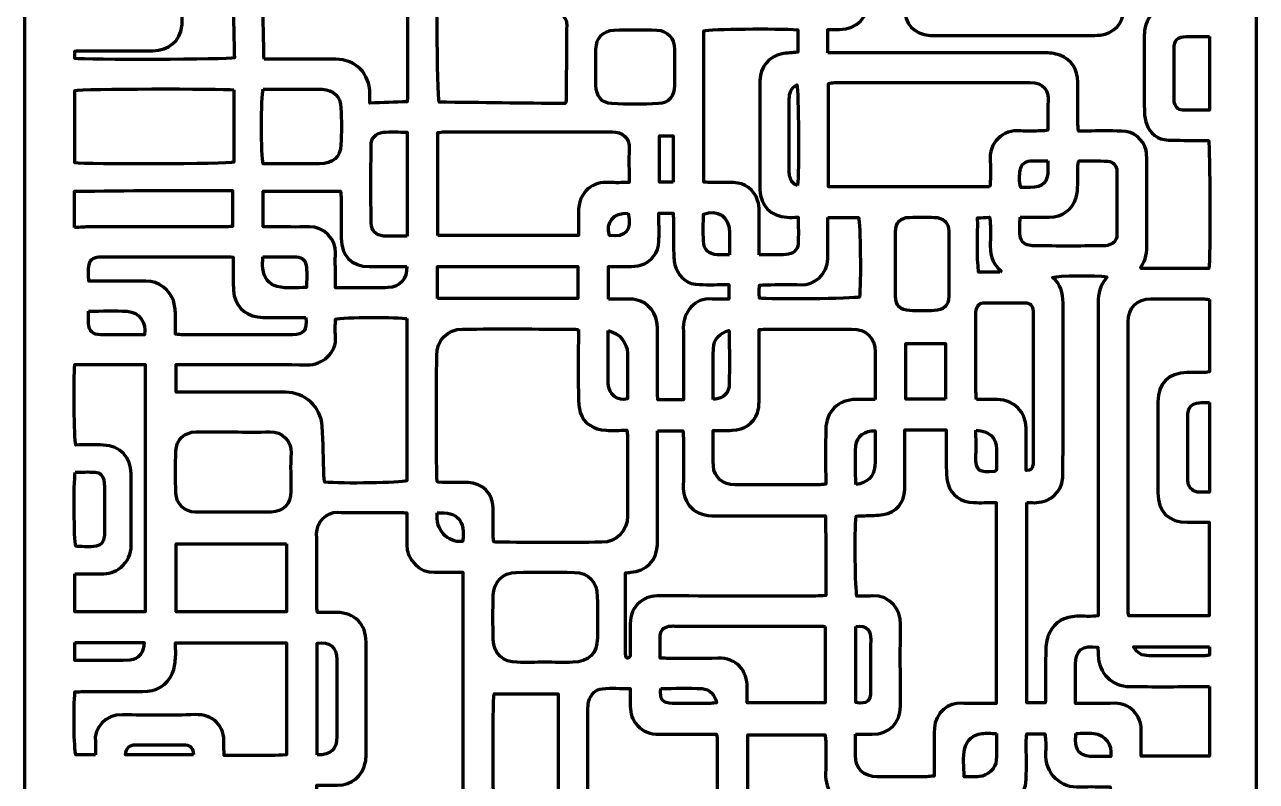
# Model space of a CAD drawing. Header units: inches. Extents: x 0 to 1500, y -3000 to 0.
# Drawn here: x 0 to 1500, y -2201 to -1280 of the extents above; entities that cross this region are included whole.
import ezdxf

# ---------------------------------------------------------------- set-up
doc = ezdxf.new("R2010")
doc.units = ezdxf.units.IN
doc.header["$MEASUREMENT"] = 0
doc.layers.add('Calque 2', color=7, linetype='Continuous')

msp = doc.modelspace()

# ---------------------------------------------------------------- linework, layer by layer
at = {"layer": 'Calque 2', "color": 7, "lineweight": 70, "true_color": 0xffffff}
for points, knots in [([(1500, -3000), (1000, -3000), (500, -3000), (0, -3000), (0, -2000), (0, -1000), (0, 0), (500, 0), (1000, 0), (1500, 0), (1500, -1000), (1500, -2000), (1500, -3000)], [0, 0, 0, 0, 1, 1, 1, 2, 2, 2, 3, 3, 3, 4, 4, 4, 4]), ([(978.2, -1314.2), (983.3, -1314.2), (987.2, -1314.2), (991.1, -1314.2), (1074.4, -1314.2), (1157.8, -1314.2), (1241.1, -1314.4), (1247.6, -1314.4), (1254.6, -1314.9), (1260.6, -1317.2), (1275.3, -1322.8), (1282.2, -1334.4), (1282.5, -1349.9), (1282.7, -1366.2), (1282.5, -1382.5), (1282.6, -1398.9), (1282.6, -1402.1), (1282.9, -1405.3), (1283.2, -1409.5), (1287.3, -1409.5), (1290.5, -1409.5), (1293.8, -1409.5), (1307.8, -1409.5), (1321.8, -1409.3), (1335.8, -1409.6), (1350.5, -1409.8), (1362.5, -1419.4), (1365.6, -1433.1), (1366.5, -1436.9), (1366.5, -1441), (1366.5, -1445), (1366.6, -1478.6), (1366.3, -1512.3), (1366.7, -1546), (1366.8, -1556.6), (1365.7, -1566.5), (1359.3, -1575.3), (1359.1, -1575.6), (1359.6, -1576.5), (1359.7, -1576.8), (1387.3, -1576.8), (1414.8, -1576.8), (1442.2, -1576.8), (1444.2, -1565.4), (1443.8, -1429.2), (1441.6, -1420.9), (1438.3, -1420.9), (1434.7, -1420.9), (1431.1, -1420.9), (1418.4, -1420.8), (1405.7, -1421), (1393.1, -1420.5), (1379.7, -1420.1), (1370.5, -1412.9), (1366.1, -1400.5), (1364.2, -1395.3), (1363.7, -1389.4), (1363.6, -1383.9), (1363.4, -1354.2), (1363.5, -1324.5), (1363.5, -1294.9), (1363.5, -1291.6), (1363.6, -1288.2), (1364.2, -1284.9), (1366.6, -1272.1), (1373.8, -1263.1), (1386.5, -1259.4), (1390, -1258.3), (1393.7, -1258.2), (1397.4, -1258.2), (1412.3, -1258.1), (1427.2, -1258.2), (1441.9, -1258.2), (1444.4, -1246.8), (1443.9, -1199.9), (1441.5, -1193.2), (1421.7, -1191.2), (1346, -1192.1), (1338.5, -1194.6), (1338.5, -1198.7), (1338.5, -1203), (1338.5, -1207.3), (1338.5, -1225.3), (1338.8, -1243.3), (1338.4, -1261.3), (1338, -1278.7), (1326.8, -1290.7), (1309.7, -1292.7), (1305.4, -1293.2), (1301, -1293.3), (1296.7, -1293.3), (1235.4, -1293.4), (1174.1, -1293.3), (1112.7, -1293.3), (1109.4, -1293.3), (1106.1, -1293.4), (1102.7, -1293.1), (1082.7, -1291.4), (1071.6, -1279.3), (1071.5, -1259), (1071.4, -1236), (1071.5, -1213), (1071.5, -1190), (1071.4, -1186.5), (1071.1, -1182.9), (1070.9, -1179.3), (1056.1, -1179.3), (1042.3, -1179.3), (1027.8, -1179.3), (1027.8, -1183.3), (1027.8, -1186.6), (1027.8, -1189.9), (1027.8, -1209.9), (1027.9, -1229.9), (1027.8, -1249.9), (1027.7, -1271.3), (1013.7, -1285.4), (992.2, -1285.8), (987.9, -1285.9), (983.7, -1285.8), (978.2, -1285.8), (978.2, -1290.4), (978.2, -1293.9), (978.2, -1297.5), (978.2, -1302.7), (978.2, -1308), (978.2, -1314.2)], [0, 0, 0, 0, 1, 1, 1, 2, 2, 2, 3, 3, 3, 4, 4, 4, 5, 5, 5, 6, 6, 6, 7, 7, 7, 8, 8, 8, 9, 9, 9, 10, 10, 10, 11, 11, 11, 12, 12, 12, 13, 13, 13, 14, 14, 14, 15, 15, 15, 16, 16, 16, 17, 17, 17, 18, 18, 18, 19, 19, 19, 20, 20, 20, 21, 21, 21, 22, 22, 22, 23, 23, 23, 24, 24, 24, 25, 25, 25, 26, 26, 26, 27, 27, 27, 28, 28, 28, 29, 29, 29, 30, 30, 30, 31, 31, 31, 32, 32, 32, 33, 33, 33, 34, 34, 34, 35, 35, 35, 36, 36, 36, 37, 37, 37, 38, 38, 38, 39, 39, 39, 40, 40, 40, 41, 41, 41, 42, 42, 42, 42]), ([(291.6, -1322.2), (295.6, -1322.2), (298.2, -1322.2), (300.8, -1322.2), (326.8, -1322.2), (352.8, -1322.1), (378.8, -1322.2), (403.1, -1322.4), (420.2, -1339.5), (420.5, -1363.7), (420.6, -1367.3), (420.5, -1370.8), (420.5, -1375.5), (436.4, -1374.9), (450.8, -1374.3), (465.8, -1373.8), (466, -1371.3), (466.2, -1369.3), (466.2, -1367.4), (466.2, -1315.1), (465.9, -1262.8), (466.4, -1210.5), (466.6, -1198.6), (454.9, -1185.2), (440.8, -1185.6), (418.8, -1186.3), (396.8, -1185.8), (374.9, -1185.9), (372.7, -1185.9), (370.5, -1186.4), (368.5, -1186.7), (367.8, -1197.9), (367.8, -1208.6), (366.3, -1219), (363.9, -1236), (350.3, -1247.4), (333.2, -1247.8), (323.5, -1247.9), (313.9, -1247.8), (304.2, -1247.8), (299.7, -1247.8), (295.1, -1247.8), (290, -1247.8), (290.5, -1273), (291, -1296.9), (291.6, -1322.2)], [0, 0, 0, 0, 1, 1, 1, 2, 2, 2, 3, 3, 3, 4, 4, 4, 5, 5, 5, 6, 6, 6, 7, 7, 7, 8, 8, 8, 9, 9, 9, 10, 10, 10, 11, 11, 11, 12, 12, 12, 13, 13, 13, 14, 14, 14, 15, 15, 15, 15]), ([(650.4, -1244.5), (646.2, -1244.5), (642.9, -1244.5), (639.7, -1244.5), (617.4, -1244.5), (595.1, -1244.4), (572.8, -1244.5), (564.7, -1244.6), (557.7, -1242.3), (551.8, -1236.9), (543, -1228.9), (540, -1218.9), (540.7, -1207.3), (541.1, -1201.1), (540.8, -1194.9), (540.8, -1188.8), (528, -1188.8), (515.9, -1188.8), (504, -1188.8), (501.5, -1201.2), (502.1, -1366.8), (504.7, -1374.4), (555.8, -1375), (607.2, -1375.6), (658.1, -1376.2), (658.8, -1374.1), (659.2, -1373.5), (659.3, -1372.9), (659.6, -1342), (659.9, -1311), (660.1, -1280.1), (660.1, -1277.9), (659.8, -1275.2), (658.6, -1273.5), (652.7, -1265.1), (648.8, -1256.2), (650.4, -1244.5)], [0, 0, 0, 0, 1, 1, 1, 2, 2, 2, 3, 3, 3, 4, 4, 4, 5, 5, 5, 6, 6, 6, 7, 7, 7, 8, 8, 8, 9, 9, 9, 10, 10, 10, 11, 11, 11, 12, 12, 12, 12]), ([(191.8, -1248.1), (191.8, -1254.1), (191.8, -1259.1), (191.8, -1264), (191.8, -1270), (192.3, -1276.1), (191.6, -1282), (189.5, -1299.7), (175.2, -1311.7), (156.1, -1311.8), (126.1, -1311.9), (96.2, -1311.8), (66.2, -1311.8), (64.6, -1311.8), (63, -1312.2), (61.1, -1312.4), (61.1, -1315.7), (61.1, -1318.5), (61.1, -1321.2), (74, -1323.1), (247.6, -1322.6), (255.4, -1320.5), (254.9, -1296.6), (254.3, -1272.5), (253.7, -1248.1), (232.9, -1248.1), (213, -1248.1), (191.8, -1248.1)], [0, 0, 0, 0, 1, 1, 1, 2, 2, 2, 3, 3, 3, 4, 4, 4, 5, 5, 5, 6, 6, 6, 7, 7, 7, 8, 8, 8, 9, 9, 9, 9]), ([(695.8, -1332), (695.8, -1339.3), (695.7, -1346.6), (695.8, -1354), (696, -1366.9), (702.3, -1375.4), (715.2, -1376.1), (734, -1377.2), (753, -1377.2), (771.9, -1376.2), (784.5, -1375.5), (791.3, -1366.8), (791.4, -1354.1), (791.6, -1339.5), (791.6, -1324.8), (791.4, -1310.2), (791.3, -1296.3), (783.6, -1287.3), (769.7, -1286.7), (752.4, -1286.1), (735, -1286.1), (717.8, -1286.7), (704, -1287.2), (696, -1296.3), (695.8, -1310), (695.7, -1317.4), (695.8, -1324.7), (695.8, -1332)], [0, 0, 0, 0, 1, 1, 1, 2, 2, 2, 3, 3, 3, 4, 4, 4, 5, 5, 5, 6, 6, 6, 7, 7, 7, 8, 8, 8, 9, 9, 9, 9]), ([(894.5, -1560.1), (906.4, -1560.1), (917, -1560.5), (927.5, -1559.9), (935.5, -1559.6), (941.5, -1554.2), (941.9, -1547.1), (942.5, -1536.6), (942.1, -1526), (942.1, -1514.5), (936.7, -1514.5), (932.4, -1514.7), (928.1, -1514.5), (909.5, -1513.8), (895.6, -1499.8), (895.5, -1481), (895.4, -1436.7), (895.4, -1392.4), (895.5, -1348.1), (895.6, -1331.6), (906.2, -1318.7), (922.4, -1315.6), (928.5, -1314.4), (934.8, -1314.2), (941.4, -1313.5), (941.4, -1304.4), (941.4, -1295.3), (941.4, -1286.3), (915.8, -1284.4), (834.6, -1285.3), (827.1, -1287.5), (827.1, -1348.7), (827.1, -1409.8), (827.1, -1471.7), (830.8, -1471.9), (834.1, -1472.2), (837.3, -1472.2), (846, -1472.2), (854.6, -1472), (863.3, -1472.3), (877.3, -1472.7), (888.3, -1480.7), (892.6, -1493.9), (894.1, -1498.2), (894.4, -1503), (894.4, -1507.6), (894.6, -1524.6), (894.5, -1541.5), (894.5, -1560.1)], [0, 0, 0, 0, 1, 1, 1, 2, 2, 2, 3, 3, 3, 4, 4, 4, 5, 5, 5, 6, 6, 6, 7, 7, 7, 8, 8, 8, 9, 9, 9, 10, 10, 10, 11, 11, 11, 12, 12, 12, 13, 13, 13, 14, 14, 14, 15, 15, 15, 16, 16, 16, 16]), ([(1442.9, -1294.4), (1432.7, -1294.4), (1423.7, -1294.3), (1414.8, -1294.5), (1403.8, -1294.7), (1399.9, -1298.5), (1399.8, -1309.6), (1399.7, -1327.3), (1399.8, -1344.9), (1399.8, -1362.5), (1399.8, -1366.1), (1399.6, -1369.8), (1400, -1373.4), (1400.6, -1379.6), (1404.2, -1383.8), (1409.9, -1384), (1420.7, -1384.5), (1431.6, -1384.2), (1442.9, -1384.2), (1442.9, -1353.9), (1442.9, -1324.9), (1442.9, -1294.4)], [0, 0, 0, 0, 1, 1, 1, 2, 2, 2, 3, 3, 3, 4, 4, 4, 5, 5, 5, 6, 6, 6, 7, 7, 7, 7]), ([(254.9, -1359.5), (239.2, -1357.5), (68.6, -1358.2), (61.2, -1360.1), (61.2, -1389.5), (61.2, -1418.9), (61.2, -1448.1), (74.1, -1450.5), (248, -1449.8), (254.9, -1447.5), (254.9, -1418.4), (254.9, -1389.2), (254.9, -1359.5)], [0, 0, 0, 0, 1, 1, 1, 2, 2, 2, 3, 3, 3, 4, 4, 4, 4]), ([(290.6, -1358.6), (287.7, -1366.8), (287.7, -1441), (290.6, -1449.5), (297.4, -1449.5), (304.3, -1449.5), (311.3, -1449.5), (327.3, -1449.5), (343.2, -1449.8), (359.2, -1449.4), (375.4, -1449), (384.4, -1441.4), (385.2, -1426.4), (386, -1411.5), (385.9, -1396.5), (385.2, -1381.5), (384.6, -1367.6), (376, -1359), (362.3, -1358.7), (338.3, -1358.2), (314.4, -1358.6), (290.6, -1358.6)], [0, 0, 0, 0, 1, 1, 1, 2, 2, 2, 3, 3, 3, 4, 4, 4, 5, 5, 5, 6, 6, 6, 7, 7, 7, 7]), ([(941.3, -1475.7), (943.2, -1460.9), (942.6, -1360.6), (940.4, -1353.3), (933.2, -1357), (931.2, -1363.3), (931.2, -1370.7), (931.2, -1399.9), (931.2, -1429.1), (931.2, -1458.3), (931.2, -1460.7), (931.4, -1463), (932, -1465.3), (933.3, -1470.1), (935.6, -1474.4), (941.3, -1475.7)], [0, 0, 0, 0, 1, 1, 1, 2, 2, 2, 3, 3, 3, 4, 4, 4, 5, 5, 5, 5]), ([(1175.1, -1477.5), (1175.5, -1476), (1175.9, -1475.4), (1175.9, -1474.7), (1176, -1465.4), (1176.7, -1456), (1175.9, -1446.8), (1173.8, -1423.3), (1191.1, -1407.2), (1213, -1409.3), (1221.2, -1410.2), (1229.6, -1409.5), (1238, -1409.4), (1240.5, -1409.4), (1243.1, -1409), (1246.2, -1408.6), (1246.2, -1396.4), (1245.7, -1384.7), (1246.3, -1373.1), (1247.1, -1360.5), (1241.7, -1350.5), (1224, -1350.5), (1144.7, -1350.5), (1065.5, -1350.5), (986.3, -1350.6), (983.7, -1350.6), (981.2, -1351.2), (978.8, -1351.5), (978.8, -1393.9), (978.8, -1435.4), (978.8, -1477.5), (1044.5, -1477.5), (1109.5, -1477.5), (1175.1, -1477.5)], [0, 0, 0, 0, 1, 1, 1, 2, 2, 2, 3, 3, 3, 4, 4, 4, 5, 5, 5, 6, 6, 6, 7, 7, 7, 8, 8, 8, 9, 9, 9, 10, 10, 10, 11, 11, 11, 11]), ([(465.7, -1537.4), (465.7, -1494.6), (465.7, -1453.2), (465.7, -1410.8), (455.7, -1410.8), (446.1, -1410.2), (436.6, -1411), (427.7, -1411.8), (421.9, -1418.4), (421.9, -1427.1), (421.7, -1458.6), (421.7, -1490.2), (421.9, -1521.8), (422, -1530.7), (428.1, -1536.9), (436.9, -1537.3), (446.2, -1537.8), (455.4, -1537.4), (465.7, -1537.4)], [0, 0, 0, 0, 1, 1, 1, 2, 2, 2, 3, 3, 3, 4, 4, 4, 5, 5, 5, 6, 6, 6, 6]), ([(503.1, -1536.7), (560.7, -1536.7), (617.1, -1536.7), (674.3, -1536.7), (674.3, -1527.1), (674.3, -1518.1), (674.3, -1509.1), (674.3, -1482), (693.2, -1470.7), (711.6, -1472.1), (719.5, -1472.7), (727.4, -1472.2), (736.2, -1472.2), (736.2, -1457.9), (735.5, -1444.6), (736.4, -1431.4), (737.3, -1417.4), (727.1, -1410.4), (715.7, -1410.4), (647.4, -1410.7), (579.2, -1410.5), (510.9, -1410.6), (508.4, -1410.6), (505.9, -1411.2), (503.1, -1411.5), (503.1, -1453.5), (503.1, -1494.7), (503.1, -1536.7)], [0, 0, 0, 0, 1, 1, 1, 2, 2, 2, 3, 3, 3, 4, 4, 4, 5, 5, 5, 6, 6, 6, 7, 7, 7, 8, 8, 8, 9, 9, 9, 9]), ([(789.6, -1471.6), (789.6, -1452.2), (789.6, -1433.8), (789.6, -1415.2), (783.8, -1415.2), (778.7, -1415.2), (773.1, -1415.2), (773.1, -1434.3), (773.1, -1452.7), (773.1, -1471.6), (778.7, -1471.6), (783.9, -1471.6), (789.6, -1471.6)], [0, 0, 0, 0, 1, 1, 1, 2, 2, 2, 3, 3, 3, 4, 4, 4, 4]), ([(1246.2, -1445.9), (1238.3, -1445.9), (1231.4, -1445.6), (1224.5, -1445.9), (1218.1, -1446.3), (1213.9, -1450.2), (1212.6, -1456.3), (1211.2, -1463.4), (1211, -1470.6), (1213, -1478.1), (1217.1, -1478.1), (1220.7, -1478.1), (1224.4, -1478.1), (1240.4, -1477.9), (1246.1, -1472.3), (1246.2, -1456.5), (1246.2, -1453.3), (1246.2, -1450), (1246.2, -1445.9)], [0, 0, 0, 0, 1, 1, 1, 2, 2, 2, 3, 3, 3, 4, 4, 4, 5, 5, 5, 6, 6, 6, 6]), ([(1212.2, -1514.5), (1212.2, -1522.8), (1211.6, -1530.1), (1212.3, -1537.2), (1213, -1543.3), (1216.9, -1547.5), (1223.2, -1548.6), (1225.8, -1549.1), (1228.5, -1549.4), (1231.1, -1549.4), (1257.8, -1549.5), (1284.4, -1549.5), (1311.1, -1549.4), (1314.4, -1549.4), (1317.8, -1549.1), (1320.9, -1548.1), (1326.3, -1546.3), (1330.1, -1542.6), (1330.1, -1536.5), (1330.2, -1510.5), (1330.3, -1484.5), (1330.1, -1458.5), (1330.1, -1452), (1325.5, -1446.5), (1319.3, -1446.2), (1307.4, -1445.6), (1295.5, -1446), (1284.1, -1446), (1283.3, -1447.5), (1282.8, -1448.1), (1282.8, -1448.7), (1282.7, -1457.4), (1282.8, -1466), (1282.5, -1474.7), (1282.3, -1480), (1282.1, -1485.4), (1280.6, -1490.4), (1276.1, -1505.5), (1263.8, -1514.3), (1247.7, -1514.5), (1236.1, -1514.6), (1224.6, -1514.5), (1212.2, -1514.5)], [0, 0, 0, 0, 1, 1, 1, 2, 2, 2, 3, 3, 3, 4, 4, 4, 5, 5, 5, 6, 6, 6, 7, 7, 7, 8, 8, 8, 9, 9, 9, 10, 10, 10, 11, 11, 11, 12, 12, 12, 13, 13, 13, 14, 14, 14, 14]), ([(60.9, -1527), (67.9, -1526.7), (73.5, -1526.2), (79.1, -1526.2), (133.4, -1526.1), (187.7, -1526.1), (242, -1526.1), (245.8, -1526.1), (249.7, -1525.9), (253.1, -1525.8), (253.1, -1510.6), (253.1, -1496.7), (253.1, -1481.9), (188.6, -1481.6), (124.9, -1481.8), (60.9, -1482.9), (60.9, -1498.5), (60.9, -1512.7), (60.9, -1527)], [0, 0, 0, 0, 1, 1, 1, 2, 2, 2, 3, 3, 3, 4, 4, 4, 5, 5, 5, 6, 6, 6, 6]), ([(465.3, -1574.5), (462.1, -1574.5), (458.9, -1574.5), (455.6, -1574.5), (443.6, -1574.5), (431.6, -1574.7), (419.6, -1574.5), (398.2, -1574.2), (385.6, -1561.4), (385.5, -1540.1), (385.4, -1524.1), (385.5, -1508.1), (385.4, -1492.1), (385.4, -1489.2), (385.1, -1486.3), (384.8, -1482.6), (353.1, -1482.6), (321.9, -1482.6), (290.4, -1482.6), (290.4, -1497), (290.4, -1511.1), (290.4, -1526.1), (294.3, -1526.1), (297.5, -1526.1), (300.8, -1526.1), (316.1, -1526.1), (331.5, -1526.7), (346.8, -1526), (364.1, -1525.2), (379.6, -1542.1), (378.6, -1557.6), (378, -1566.9), (378.5, -1576.3), (378.5, -1585.6), (378.5, -1590.2), (378.5, -1594.7), (378.5, -1600.2), (391.4, -1600.2), (403, -1600.2), (414.6, -1600.2), (423.9, -1600.2), (433.2, -1600.5), (442.5, -1600.1), (457, -1599.3), (466.2, -1589.2), (465.3, -1574.5)], [0, 0, 0, 0, 1, 1, 1, 2, 2, 2, 3, 3, 3, 4, 4, 4, 5, 5, 5, 6, 6, 6, 7, 7, 7, 8, 8, 8, 9, 9, 9, 10, 10, 10, 11, 11, 11, 12, 12, 12, 13, 13, 13, 14, 14, 14, 15, 15, 15, 15]), ([(735, -1509.5), (716.7, -1509.2), (707.6, -1520.1), (712.1, -1536.6), (732.1, -1539.3), (739.3, -1530.9), (735, -1509.5)], [0, 0, 0, 0, 1, 1, 1, 2, 2, 2, 2]), ([(711.2, -1614.1), (717.4, -1614.1), (723, -1614), (728.6, -1614.2), (733.9, -1614.3), (739.4, -1613.8), (744.5, -1614.9), (760, -1618.3), (770.4, -1631.7), (770.5, -1648.4), (770.7, -1674.4), (770.5, -1700.4), (770.6, -1726.4), (770.6, -1729.9), (770.9, -1733.4), (771.1, -1736.9), (782, -1736.9), (791.5, -1736.9), (802.2, -1736.9), (802.2, -1732.8), (802.2, -1729.3), (802.2, -1725.7), (802.2, -1700), (802.6, -1674.4), (802.1, -1648.7), (801.7, -1630), (816.3, -1612.1), (837.1, -1614), (843.9, -1614.7), (850.8, -1614.1), (857.4, -1614.1), (857.4, -1607.5), (857.4, -1602.4), (857.4, -1596.5), (845, -1596.5), (833.4, -1596.6), (821.8, -1596.5), (807.9, -1596.3), (798.4, -1589.1), (793.3, -1576.7), (791.2, -1571.4), (790.6, -1565.1), (790.4, -1559.2), (790, -1545.2), (790.3, -1531.2), (790.2, -1517.2), (790.2, -1514.7), (789.8, -1512.1), (789.6, -1509.4), (783.8, -1509.4), (778.7, -1509.4), (772.5, -1509.4), (772.5, -1513.4), (772.5, -1516.7), (772.5, -1519.9), (772.5, -1527.9), (772.8, -1535.9), (772.4, -1543.9), (771.9, -1557.5), (763.2, -1569), (750.2, -1572.8), (745.6, -1574.2), (740.4, -1574.3), (735.5, -1574.5), (727.6, -1574.7), (719.7, -1574.5), (711.2, -1574.5), (711.2, -1588.3), (711.2, -1600.7), (711.2, -1614.1)], [0, 0, 0, 0, 1, 1, 1, 2, 2, 2, 3, 3, 3, 4, 4, 4, 5, 5, 5, 6, 6, 6, 7, 7, 7, 8, 8, 8, 9, 9, 9, 10, 10, 10, 11, 11, 11, 12, 12, 12, 13, 13, 13, 14, 14, 14, 15, 15, 15, 16, 16, 16, 17, 17, 17, 18, 18, 18, 19, 19, 19, 20, 20, 20, 21, 21, 21, 22, 22, 22, 23, 23, 23, 23]), ([(858.2, -1560.2), (858.2, -1549.9), (858.2, -1540.7), (858.2, -1531.5), (858.1, -1513.8), (844, -1504.4), (826.6, -1510.8), (826.6, -1521.5), (826.2, -1532.5), (826.7, -1543.3), (827.2, -1554.1), (833.1, -1559.6), (843.7, -1560.1), (848, -1560.4), (852.3, -1560.2), (858.2, -1560.2)], [0, 0, 0, 0, 1, 1, 1, 2, 2, 2, 3, 3, 3, 4, 4, 4, 5, 5, 5, 5]), ([(978.2, -1514.9), (978.2, -1519.2), (978.2, -1522.5), (978.2, -1525.8), (978.2, -1538.8), (978.1, -1551.8), (978.2, -1564.7), (978.3, -1583.7), (961.3, -1597.6), (945.5, -1596.7), (931.6, -1595.9), (917.5, -1596.5), (903.5, -1596.6), (900.7, -1596.6), (897.9, -1597.1), (894.9, -1597.3), (894.7, -1600.7), (894.5, -1603), (894.5, -1605.3), (894.5, -1607.9), (894.8, -1610.5), (895, -1612.9), (906.2, -1614.9), (1010.6, -1613.7), (1016.7, -1611.6), (1018.6, -1595.4), (1017.8, -1522.1), (1015.6, -1514.9), (1003.8, -1514.9), (991.9, -1514.9), (978.2, -1514.9)], [0, 0, 0, 0, 1, 1, 1, 2, 2, 2, 3, 3, 3, 4, 4, 4, 5, 5, 5, 6, 6, 6, 7, 7, 7, 8, 8, 8, 9, 9, 9, 10, 10, 10, 10]), ([(1060.5, -1570.9), (1060.5, -1584.2), (1060.4, -1597.5), (1060.6, -1610.8), (1060.7, -1622.1), (1066.5, -1627.9), (1077.9, -1628.1), (1087.9, -1628.4), (1097.8, -1628.4), (1107.8, -1628.1), (1119, -1627.8), (1125.2, -1621.9), (1125.3, -1610.6), (1125.6, -1584.4), (1125.6, -1558.1), (1125.3, -1531.8), (1125.2, -1520.6), (1118.9, -1514.9), (1107.6, -1514.6), (1097.7, -1514.3), (1087.7, -1514.4), (1077.7, -1514.6), (1066.4, -1514.8), (1060.7, -1520.6), (1060.6, -1532), (1060.4, -1544.9), (1060.5, -1557.9), (1060.5, -1570.9)], [0, 0, 0, 0, 1, 1, 1, 2, 2, 2, 3, 3, 3, 4, 4, 4, 5, 5, 5, 6, 6, 6, 7, 7, 7, 8, 8, 8, 9, 9, 9, 9]), ([(1187.6, -1581.5), (1188.1, -1580.8), (1188.6, -1580.1), (1189.1, -1579.5), (1176.8, -1570.5), (1175.4, -1557.9), (1176, -1544.5), (1176.3, -1537.2), (1176.1, -1529.9), (1176, -1522.6), (1176, -1520.1), (1175.5, -1517.5), (1175.1, -1514.4), (1169.9, -1514.7), (1165.5, -1515), (1160.5, -1515.2), (1161.1, -1538.2), (1159.2, -1560), (1161.8, -1581.5), (1171.3, -1581.5), (1179.4, -1581.5), (1187.6, -1581.5)], [0, 0, 0, 0, 1, 1, 1, 2, 2, 2, 3, 3, 3, 4, 4, 4, 5, 5, 5, 6, 6, 6, 7, 7, 7, 7]), ([(342.3, -1636.5), (338.4, -1636.5), (335.2, -1636.5), (331.9, -1636.5), (317.9, -1636.5), (303.9, -1636.8), (289.9, -1636.4), (272.3, -1636), (259.4, -1626.2), (255.3, -1610.2), (254.2, -1605.8), (254.2, -1601), (254.1, -1596.4), (254, -1585.5), (254.1, -1574.6), (254.1, -1563), (249.8, -1562.8), (246.5, -1562.5), (243.3, -1562.5), (194.3, -1562.5), (145.4, -1562.5), (96.4, -1562.5), (94.4, -1562.5), (92.4, -1562.4), (90.4, -1562.6), (83, -1563.4), (78.8, -1567.1), (78.1, -1574.6), (77.6, -1580.1), (78, -1585.7), (78, -1592.1), (82.2, -1592.1), (85.4, -1592.1), (88.7, -1592.1), (108.3, -1592.2), (128, -1592.5), (147.6, -1592.1), (163.7, -1591.7), (177.4, -1604.3), (181.1, -1616), (182.8, -1621.3), (183.4, -1627.1), (183.7, -1632.6), (184.1, -1640.5), (183.8, -1648.4), (183.8, -1656.8), (187.4, -1657.1), (190, -1657.5), (192.6, -1657.5), (237.2, -1657.5), (281.8, -1657.6), (326.4, -1657.5), (339.9, -1657.5), (344.5, -1651.7), (342.3, -1636.5)], [0, 0, 0, 0, 1, 1, 1, 2, 2, 2, 3, 3, 3, 4, 4, 4, 5, 5, 5, 6, 6, 6, 7, 7, 7, 8, 8, 8, 9, 9, 9, 10, 10, 10, 11, 11, 11, 12, 12, 12, 13, 13, 13, 14, 14, 14, 15, 15, 15, 16, 16, 16, 17, 17, 17, 18, 18, 18, 18]), ([(290, -1562.6), (290, -1568.4), (289.6, -1572.7), (290.1, -1576.9), (291.4, -1587.8), (296.9, -1596.1), (307.6, -1598.8), (319.2, -1601.8), (331.1, -1600.1), (343.4, -1599.9), (343.4, -1590.9), (343.8, -1583.3), (343.3, -1575.7), (342.8, -1567.7), (338.4, -1562.9), (330.9, -1562.7), (317.6, -1562.3), (304.4, -1562.6), (290, -1562.6)], [0, 0, 0, 0, 1, 1, 1, 2, 2, 2, 3, 3, 3, 4, 4, 4, 5, 5, 5, 6, 6, 6, 6]), ([(502.7, -1613.5), (559.4, -1613.5), (616.4, -1613.5), (673.6, -1613.5), (673.6, -1600.3), (673.6, -1587.9), (673.6, -1574.5), (616.5, -1574.5), (560.1, -1574.5), (502.7, -1574.5), (502.7, -1588.2), (502.7, -1600.4), (502.7, -1613.5)], [0, 0, 0, 0, 1, 1, 1, 2, 2, 2, 3, 3, 3, 4, 4, 4, 4]), ([(1220.3, -1861.8), (1220.3, -1943.7), (1220.3, -2024.4), (1220.3, -2105.7), (1228, -2105.7), (1235.1, -2105.7), (1242.9, -2105.7), (1243.1, -2101.9), (1243.4, -2098.6), (1243.4, -2095.4), (1243.4, -2076.7), (1243, -2058), (1243.6, -2039.4), (1243.8, -2033), (1245.2, -2026), (1248.1, -2020.3), (1254.7, -2006.9), (1266.5, -2000.8), (1281.2, -2000.2), (1289.7, -1999.9), (1298.3, -2000.9), (1307.5, -1999.5), (1307.5, -1991), (1307.5, -1983.4), (1307.5, -1975.8), (1307.5, -1856.5), (1307.5, -1737.3), (1307.4, -1618), (1307.4, -1607.2), (1309.6, -1597.6), (1316.8, -1589.4), (1317.4, -1588.7), (1317.6, -1587.7), (1318, -1586.8), (1304.4, -1584.8), (1258.3, -1585.4), (1251.9, -1587.7), (1261.7, -1595.9), (1264.7, -1606.6), (1264.6, -1618.9), (1264.5, -1687.2), (1264.6, -1755.5), (1264.5, -1823.8), (1264.5, -1826.5), (1264.5, -1829.2), (1264.2, -1831.8), (1262.3, -1849.2), (1249.9, -1860.8), (1232.4, -1861.8), (1228.8, -1862), (1225.1, -1861.8), (1220.3, -1861.8)], [0, 0, 0, 0, 1, 1, 1, 2, 2, 2, 3, 3, 3, 4, 4, 4, 5, 5, 5, 6, 6, 6, 7, 7, 7, 8, 8, 8, 9, 9, 9, 10, 10, 10, 11, 11, 11, 12, 12, 12, 13, 13, 13, 14, 14, 14, 15, 15, 15, 16, 16, 16, 17, 17, 17, 17]), ([(1159, -1736.2), (1168.3, -1736.2), (1176.6, -1736), (1184.9, -1736.2), (1204.8, -1736.7), (1219.5, -1751.4), (1219.8, -1771.2), (1219.9, -1779.5), (1219.8, -1787.8), (1219.8, -1796.1), (1219.8, -1805.1), (1219.8, -1814), (1219.8, -1822.9), (1225.3, -1823.1), (1227.3, -1820.3), (1227.9, -1816.3), (1228.3, -1814.1), (1228.2, -1811.7), (1228.2, -1809.4), (1228.2, -1750.8), (1228.2, -1692.2), (1228.2, -1633.6), (1228.2, -1631.9), (1228.3, -1630.2), (1228.2, -1628.6), (1227.7, -1621.9), (1224.9, -1618.7), (1218.2, -1618.6), (1201.9, -1618.4), (1185.6, -1618.4), (1169.3, -1618.6), (1162.5, -1618.7), (1159.7, -1621.5), (1158.7, -1628.1), (1158.4, -1630.1), (1158.5, -1632.1), (1158.5, -1634.1), (1158.5, -1665), (1158.5, -1696), (1158.5, -1727), (1158.6, -1729.6), (1158.8, -1732.2), (1159, -1736.2)], [0, 0, 0, 0, 1, 1, 1, 2, 2, 2, 3, 3, 3, 4, 4, 4, 5, 5, 5, 6, 6, 6, 7, 7, 7, 8, 8, 8, 9, 9, 9, 10, 10, 10, 11, 11, 11, 12, 12, 12, 13, 13, 13, 14, 14, 14, 14]), ([(1442.8, -1614.4), (1439.8, -1614.2), (1437.2, -1613.8), (1434.7, -1613.8), (1413.7, -1613.8), (1392.7, -1613.7), (1371.7, -1613.8), (1354.5, -1613.9), (1343.8, -1624.7), (1343.8, -1642), (1343.8, -1758.6), (1343.8, -1875.3), (1343.8, -1991.9), (1343.8, -1994.4), (1344.2, -1997), (1344.5, -1999.5), (1377.6, -1999.5), (1410, -1999.5), (1442.7, -1999.5), (1442.7, -1961.4), (1442.7, -1923.9), (1442.7, -1885.8), (1433.4, -1885.8), (1424.7, -1885.8), (1416.1, -1885.8), (1393.1, -1885.8), (1380.2, -1872.9), (1380.2, -1850), (1380.2, -1813), (1380.2, -1776), (1380.2, -1739), (1380.2, -1716.6), (1392.8, -1703.9), (1415.5, -1703.6), (1421.8, -1703.5), (1428.1, -1703.6), (1434.5, -1703.5), (1437, -1703.5), (1439.6, -1703.1), (1442.8, -1702.8), (1442.8, -1673.2), (1442.8, -1644.1), (1442.8, -1614.4)], [0, 0, 0, 0, 1, 1, 1, 2, 2, 2, 3, 3, 3, 4, 4, 4, 5, 5, 5, 6, 6, 6, 7, 7, 7, 8, 8, 8, 9, 9, 9, 10, 10, 10, 11, 11, 11, 12, 12, 12, 13, 13, 13, 14, 14, 14, 14]), ([(77.9, -1628.7), (77.9, -1634.5), (77.6, -1639.2), (77.9, -1643.8), (78.6, -1653.3), (82.9, -1657.3), (92.6, -1657.5), (105.2, -1657.6), (117.9, -1657.5), (130.5, -1657.5), (135.7, -1657.5), (141, -1657.5), (145.9, -1657.5), (148.8, -1642.7), (139.7, -1629.9), (125, -1628.9), (109.8, -1627.9), (94.5, -1628.7), (77.9, -1628.7)], [0, 0, 0, 0, 1, 1, 1, 2, 2, 2, 3, 3, 3, 4, 4, 4, 5, 5, 5, 6, 6, 6, 6]), ([(465.4, -1637.9), (456.8, -1635.9), (387.1, -1636), (378.5, -1638.4), (378.5, -1645.4), (377.9, -1652.7), (378.6, -1659.9), (380.4, -1679.3), (362.3, -1694.5), (344.1, -1694.1), (294.5, -1693.2), (244.8, -1693.8), (195.2, -1693.8), (191.7, -1693.8), (188.1, -1693.8), (184.4, -1693.8), (184.4, -1705.9), (184.4, -1716.7), (184.4, -1727.5), (188.6, -1727.5), (192.2, -1727.5), (195.8, -1727.5), (236.4, -1727.5), (277.1, -1727.4), (317.7, -1727.5), (341.3, -1727.6), (360.6, -1744.9), (362.4, -1768.7), (363.9, -1788.9), (363.8, -1809.2), (364.5, -1829.5), (364.6, -1832), (365.2, -1834.5), (365.5, -1836.9), (386.8, -1838.9), (457.8, -1837.9), (465.4, -1835.4), (465.4, -1769.8), (465.4, -1703.8), (465.4, -1637.9)], [0, 0, 0, 0, 1, 1, 1, 2, 2, 2, 3, 3, 3, 4, 4, 4, 5, 5, 5, 6, 6, 6, 7, 7, 7, 8, 8, 8, 9, 9, 9, 10, 10, 10, 11, 11, 11, 12, 12, 12, 13, 13, 13, 13]), ([(674.3, -1651.3), (671.6, -1651), (670, -1650.6), (668.4, -1650.6), (623.4, -1650.5), (578.4, -1650.3), (533.5, -1650.6), (514.7, -1650.8), (501.8, -1664.3), (501.8, -1683.2), (501.7, -1731.9), (501.7, -1780.5), (501.8, -1829.1), (501.8, -1831.7), (502.3, -1834.2), (502.5, -1836.1), (503.5, -1836.8), (503.8, -1837.1), (504.1, -1837.1), (516.1, -1837.3), (528.1, -1837.2), (540.1, -1837.5), (557.5, -1837.9), (570.1, -1850.5), (570.5, -1868), (570.7, -1879.3), (570.5, -1890.6), (570.6, -1901.9), (570.6, -1904.5), (571, -1907), (571.3, -1909.5), (573, -1909.8), (574, -1910.1), (574.9, -1910.1), (617.6, -1910.2), (660.2, -1910.4), (702.9, -1910.1), (721.1, -1910), (734.1, -1896.3), (734.2, -1878.1), (734.3, -1845.8), (734.2, -1813.5), (734.2, -1781.2), (734.2, -1779), (733.8, -1776.7), (733.5, -1773.8), (724.7, -1773.8), (716.4, -1774), (708.1, -1773.8), (693.1, -1773.4), (680.7, -1765.1), (676.7, -1752), (675.1, -1746.3), (674.4, -1740.2), (674.4, -1734.3), (674.1, -1710.3), (674.3, -1686.3), (674.3, -1662.3), (674.3, -1658.8), (674.3, -1655.2), (674.3, -1651.3)], [0, 0, 0, 0, 1, 1, 1, 2, 2, 2, 3, 3, 3, 4, 4, 4, 5, 5, 5, 6, 6, 6, 7, 7, 7, 8, 8, 8, 9, 9, 9, 10, 10, 10, 11, 11, 11, 12, 12, 12, 13, 13, 13, 14, 14, 14, 15, 15, 15, 16, 16, 16, 17, 17, 17, 18, 18, 18, 19, 19, 19, 20, 20, 20, 20]), ([(710.6, -1652.4), (710.6, -1667.3), (710.6, -1681.3), (710.6, -1695.2), (710.6, -1702.5), (710.2, -1709.9), (710.7, -1717.2), (711.4, -1730.3), (722.1, -1738.7), (734.2, -1735.6), (734.2, -1717.1), (734.5, -1698.4), (734.1, -1679.8), (733.8, -1666.7), (724.9, -1656.4), (710.6, -1652.4)], [0, 0, 0, 0, 1, 1, 1, 2, 2, 2, 3, 3, 3, 4, 4, 4, 5, 5, 5, 5]), ([(1035.9, -1736.2), (1035.9, -1716), (1036.1, -1697.4), (1035.8, -1678.8), (1035.6, -1660.6), (1025.2, -1650.6), (1007, -1650.6), (972.6, -1650.5), (938.3, -1650.5), (904, -1650.6), (901.2, -1650.6), (898.3, -1651), (894.5, -1651.3), (894.5, -1655.6), (894.5, -1659.2), (894.5, -1662.8), (894.5, -1688.1), (894.6, -1713.5), (894.4, -1738.8), (894.4, -1743.4), (893.9, -1748.2), (892.4, -1752.5), (887.8, -1765.6), (876.3, -1773.4), (861.8, -1773.8), (854.3, -1774), (846.7, -1773.9), (838.6, -1773.9), (838.6, -1789.2), (837.9, -1803.2), (838.7, -1817.1), (839.6, -1831.3), (850.4, -1840.1), (865.1, -1840.2), (899.1, -1840.3), (933.1, -1840.2), (967.1, -1840.2), (969.6, -1840.2), (972.1, -1839.7), (975.5, -1839.4), (975.5, -1835.5), (975.5, -1832.3), (975.5, -1829), (975.5, -1810.3), (975.3, -1791.7), (975.6, -1773), (975.9, -1750.7), (990.6, -1736.4), (1012.8, -1736.2), (1020, -1736.1), (1027.3, -1736.2), (1035.9, -1736.2)], [0, 0, 0, 0, 1, 1, 1, 2, 2, 2, 3, 3, 3, 4, 4, 4, 5, 5, 5, 6, 6, 6, 7, 7, 7, 8, 8, 8, 9, 9, 9, 10, 10, 10, 11, 11, 11, 12, 12, 12, 13, 13, 13, 14, 14, 14, 15, 15, 15, 16, 16, 16, 17, 17, 17, 17]), ([(838.6, -1736.5), (851.9, -1734.6), (858, -1728.3), (858.1, -1716.9), (858.3, -1696.6), (858.2, -1676.4), (858.1, -1656.1), (858.1, -1654.9), (857.7, -1653.7), (857.5, -1652.4), (846.6, -1655.2), (839.1, -1662.8), (838.8, -1674.1), (838.1, -1694.6), (838.6, -1715.2), (838.6, -1736.5)], [0, 0, 0, 0, 1, 1, 1, 2, 2, 2, 3, 3, 3, 4, 4, 4, 5, 5, 5, 5]), ([(1121.6, -1735.8), (1121.6, -1712.7), (1121.6, -1690.6), (1121.6, -1668.2), (1105.3, -1668.2), (1089.8, -1668.2), (1073.1, -1668.2), (1073.1, -1691), (1073.1, -1713.3), (1073.1, -1735.8), (1089.2, -1735.8), (1105.1, -1735.8), (1121.6, -1735.8)], [0, 0, 0, 0, 1, 1, 1, 2, 2, 2, 3, 3, 3, 4, 4, 4, 4]), ([(61.3, -1948.5), (61.3, -1964.9), (61.3, -1979.7), (61.3, -1994.7), (90.2, -1994.7), (118.3, -1994.7), (146.9, -1994.7), (146.9, -1894.3), (146.9, -1794.5), (146.9, -1693.7), (117.9, -1693.7), (89.6, -1693.7), (61.2, -1693.7), (59.3, -1711.7), (60.1, -1783.9), (62.5, -1791.7), (73.5, -1791.7), (84.8, -1791.2), (96.1, -1791.8), (116.1, -1792.7), (129.5, -1806.6), (129.7, -1826.6), (130, -1855.6), (129.9, -1884.6), (129.8, -1913.6), (129.7, -1924.4), (125.4, -1933.6), (117.1, -1940.7), (110.1, -1946.6), (101.9, -1948.5), (93, -1948.5), (82.7, -1948.5), (72.4, -1948.5), (61.3, -1948.5)], [0, 0, 0, 0, 1, 1, 1, 2, 2, 2, 3, 3, 3, 4, 4, 4, 5, 5, 5, 6, 6, 6, 7, 7, 7, 8, 8, 8, 9, 9, 9, 10, 10, 10, 11, 11, 11, 11]), ([(1442.9, -1740.1), (1437.7, -1740.1), (1433.7, -1739.7), (1429.8, -1740.2), (1421.7, -1741.2), (1416.7, -1746), (1416.7, -1754), (1416.4, -1780.9), (1416.4, -1807.9), (1416.6, -1834.9), (1416.7, -1842.4), (1421.4, -1847.9), (1428.4, -1849), (1433.1, -1849.7), (1438, -1849), (1442.9, -1849), (1442.9, -1812.1), (1442.9, -1776.6), (1442.9, -1740.1)], [0, 0, 0, 0, 1, 1, 1, 2, 2, 2, 3, 3, 3, 4, 4, 4, 5, 5, 5, 6, 6, 6, 6]), ([(253.9, -1775.8), (238.9, -1775.8), (223.9, -1775.7), (208.9, -1775.8), (194.6, -1776), (184.8, -1784.7), (184.2, -1799.1), (183.6, -1816.1), (183.6, -1833.1), (184.3, -1850.1), (184.8, -1863.9), (194.5, -1873.2), (208.2, -1873.3), (238.8, -1873.7), (269.5, -1873.7), (300.2, -1873.3), (314.9, -1873.2), (324.1, -1863.2), (324.2, -1848.4), (324.3, -1832.7), (323.5, -1817), (324.4, -1801.4), (325.2, -1787.1), (313.2, -1774.9), (298.9, -1775.6), (284, -1776.4), (268.9, -1775.8), (253.9, -1775.8)], [0, 0, 0, 0, 1, 1, 1, 2, 2, 2, 3, 3, 3, 4, 4, 4, 5, 5, 5, 6, 6, 6, 7, 7, 7, 8, 8, 8, 9, 9, 9, 9]), ([(770.5, -1774.4), (770.5, -1778.6), (770.5, -1782.1), (770.5, -1785.7), (770.5, -1825.7), (770.5, -1865.7), (770.5, -1905.7), (770.5, -1908.4), (770.6, -1911), (770.5, -1913.7), (769.8, -1932.1), (756.6, -1945.4), (738.2, -1946.6), (736, -1946.7), (733.8, -1947.1), (731.8, -1947.3), (731.8, -1980.5), (731.8, -2013.1), (731.8, -2045.7), (731.8, -2047.1), (732.1, -2048.4), (732.3, -2049.7), (732.4, -2050), (732.6, -2050.3), (732.8, -2050.5), (733, -2050.7), (733.4, -2050.8), (734.1, -2051.1), (738.1, -2050.6), (737.4, -2047.2), (737.4, -2044.4), (737.5, -2032.7), (737.5, -2021.1), (737.5, -2009.4), (737.5, -1998.9), (741, -1989.9), (749.2, -1982.9), (756.2, -1976.9), (764.4, -1975.4), (773.3, -1975.4), (836.6, -1975.6), (900, -1975.5), (963.3, -1975.5), (967.1, -1975.5), (970.9, -1975.2), (975.6, -1975), (975.3, -1942), (976, -1910.2), (975.1, -1877.8), (970.2, -1877.8), (966.6, -1877.8), (963, -1877.8), (927.6, -1877.8), (892.3, -1877.8), (857, -1877.8), (850.3, -1877.8), (843.7, -1878), (837, -1877.8), (811.5, -1877.1), (801.5, -1858.2), (802.1, -1841.3), (802.7, -1822), (802.2, -1802.6), (802.2, -1783.3), (802.2, -1780.4), (801.9, -1777.5), (801.7, -1774.4), (791.2, -1774.4), (781.4, -1774.4), (770.5, -1774.4)], [0, 0, 0, 0, 1, 1, 1, 2, 2, 2, 3, 3, 3, 4, 4, 4, 5, 5, 5, 6, 6, 6, 7, 7, 7, 8, 8, 8, 9, 9, 9, 10, 10, 10, 11, 11, 11, 12, 12, 12, 13, 13, 13, 14, 14, 14, 15, 15, 15, 16, 16, 16, 17, 17, 17, 18, 18, 18, 19, 19, 19, 20, 20, 20, 21, 21, 21, 22, 22, 22, 23, 23, 23, 23]), ([(1011.8, -2143.8), (1011.8, -2153.2), (1011.8, -2161.1), (1011.8, -2169.1), (1011.9, -2186.2), (1021.2, -2195.4), (1038.6, -2195.5), (1058.6, -2195.5), (1078.6, -2195.5), (1098.6, -2195.4), (1101.2, -2195.4), (1103.8, -2195), (1107.5, -2194.7), (1107.5, -2189.6), (1107.5, -2185.1), (1107.5, -2180.5), (1107.6, -2165.8), (1107.3, -2151.1), (1108, -2136.5), (1108.7, -2117.7), (1125.7, -2104.7), (1141, -2106.1), (1149, -2106.8), (1157, -2106.2), (1165, -2106.2), (1170.9, -2106.2), (1176.8, -2106.2), (1183, -2106.2), (1183, -2024.2), (1183, -1943.4), (1183, -1861.8), (1173.4, -1861.8), (1164.4, -1862), (1155.5, -1861.8), (1140.7, -1861.4), (1128.2, -1852.5), (1124.5, -1839.3), (1123.1, -1834.3), (1122.6, -1828.9), (1122.5, -1823.6), (1122.3, -1810.2), (1122.4, -1796.9), (1122.4, -1783.6), (1122.4, -1780.4), (1122.4, -1777.1), (1122.4, -1773.4), (1105.1, -1773.4), (1088.9, -1773.4), (1071.8, -1773.4), (1071.8, -1777.2), (1071.8, -1780.5), (1071.8, -1783.8), (1071.8, -1804.4), (1072, -1825.1), (1071.8, -1845.8), (1071.6, -1861.7), (1061.4, -1873.8), (1045.7, -1876.4), (1038.2, -1877.6), (1030.5, -1877.4), (1022.9, -1877.8), (1019.4, -1878), (1015.8, -1878), (1012.5, -1878.2), (1010.7, -1898.5), (1011.4, -1967.4), (1013.6, -1975.5), (1019.6, -1975.5), (1025.9, -1975.8), (1032.2, -1975.4), (1054.5, -1974.1), (1067.1, -1992.8), (1066.7, -2009.5), (1066.1, -2042.8), (1066.6, -2076.2), (1066.5, -2109.5), (1066.4, -2130.5), (1053.2, -2143.5), (1032, -2143.8), (1025.7, -2143.9), (1019.5, -2143.8), (1011.8, -2143.8)], [0, 0, 0, 0, 1, 1, 1, 2, 2, 2, 3, 3, 3, 4, 4, 4, 5, 5, 5, 6, 6, 6, 7, 7, 7, 8, 8, 8, 9, 9, 9, 10, 10, 10, 11, 11, 11, 12, 12, 12, 13, 13, 13, 14, 14, 14, 15, 15, 15, 16, 16, 16, 17, 17, 17, 18, 18, 18, 19, 19, 19, 20, 20, 20, 21, 21, 21, 22, 22, 22, 23, 23, 23, 24, 24, 24, 25, 25, 25, 26, 26, 26, 27, 27, 27, 27]), ([(1012.1, -1839.6), (1025.7, -1838.3), (1034.7, -1830.2), (1035.4, -1817.4), (1036.2, -1803.1), (1035.6, -1788.8), (1035.6, -1774.5), (1023.3, -1773.8), (1013.1, -1781.1), (1012.3, -1792.9), (1011.3, -1808.4), (1012.1, -1824), (1012.1, -1839.6)], [0, 0, 0, 0, 1, 1, 1, 2, 2, 2, 3, 3, 3, 4, 4, 4, 4]), ([(1158.5, -1773.5), (1158.5, -1784), (1158.8, -1793.9), (1158.5, -1803.8), (1157.6, -1825.9), (1163.8, -1824.6), (1180.5, -1824), (1181.4, -1824), (1182.2, -1823.2), (1183.2, -1822.7), (1183.4, -1821.3), (1183.6, -1820), (1183.6, -1818.7), (1183.6, -1811.4), (1183.8, -1804.1), (1183.5, -1796.8), (1183, -1782.5), (1175.1, -1774.9), (1158.5, -1773.5)], [0, 0, 0, 0, 1, 1, 1, 2, 2, 2, 3, 3, 3, 4, 4, 4, 5, 5, 5, 6, 6, 6, 6]), ([(61.6, -1824.7), (59.5, -1839.2), (60.1, -1907.6), (62.2, -1914.9), (64.7, -1915.1), (67.3, -1915.4), (69.9, -1915.4), (74.6, -1915.5), (79.3, -1915.7), (83.9, -1915.3), (92.7, -1914.4), (96.1, -1910.8), (97.1, -1901.8), (97.3, -1899.8), (97.2, -1897.8), (97.2, -1895.8), (97.2, -1878.5), (97.3, -1861.2), (97.2, -1843.9), (97.2, -1840.9), (97, -1837.9), (96.4, -1834.9), (95.2, -1828.7), (91.9, -1825.2), (85.8, -1824.8), (77.9, -1824.3), (70, -1824.7), (61.6, -1824.7)], [0, 0, 0, 0, 1, 1, 1, 2, 2, 2, 3, 3, 3, 4, 4, 4, 5, 5, 5, 6, 6, 6, 7, 7, 7, 8, 8, 8, 9, 9, 9, 9]), ([(533.6, -2254.2), (533.6, -2151), (533.6, -2049.3), (533.6, -1946.5), (521.6, -1946.5), (510.4, -1946.1), (499.1, -1946.6), (481.3, -1947.5), (465, -1931.1), (465.4, -1913.1), (465.6, -1906.4), (465.5, -1899.8), (465.4, -1893.1), (465.4, -1886.9), (465.4, -1880.7), (465.4, -1874.4), (462, -1874.1), (460.1, -1873.8), (458.1, -1873.8), (432.4, -1873.8), (406.8, -1874.3), (381.1, -1873.6), (368, -1873.2), (355.2, -1885.6), (355.6, -1899.7), (356.3, -1928.7), (355.8, -1957.7), (355.8, -1986.7), (355.8, -1989.3), (356.2, -1991.8), (356.5, -1995.5), (364.5, -1995.5), (372.1, -1995.4), (379.7, -1995.5), (402.2, -1995.8), (415.8, -2009.4), (415.8, -2031.8), (415.9, -2077.4), (415.8, -2123.1), (415.8, -2168.7), (415.8, -2172), (415.6, -2175.4), (414.9, -2178.6), (410.9, -2195.3), (398.6, -2205.2), (381.2, -2205.8), (373, -2206), (364.7, -2205.8), (355.9, -2205.8), (355.9, -2231), (355.7, -2255), (356.1, -2278.9), (356.3, -2285.4), (359.7, -2291.2), (367.1, -2294.6), (367.3, -2291.7), (367.6, -2289.7), (367.4, -2287.8), (365.7, -2269.1), (377.9, -2253.4), (402.1, -2253.9), (442, -2254.9), (482, -2254.2), (522, -2254.2), (525.6, -2254.2), (529.3, -2254.2), (533.6, -2254.2)], [0, 0, 0, 0, 1, 1, 1, 2, 2, 2, 3, 3, 3, 4, 4, 4, 5, 5, 5, 6, 6, 6, 7, 7, 7, 8, 8, 8, 9, 9, 9, 10, 10, 10, 11, 11, 11, 12, 12, 12, 13, 13, 13, 14, 14, 14, 15, 15, 15, 16, 16, 16, 17, 17, 17, 18, 18, 18, 19, 19, 19, 20, 20, 20, 21, 21, 21, 22, 22, 22, 22]), ([(502.5, -1874.4), (500.4, -1895.1), (514.2, -1910.4), (533.4, -1909.3), (537, -1883.7), (527.3, -1872.4), (502.5, -1874.4)], [0, 0, 0, 0, 1, 1, 1, 2, 2, 2, 2]), ([(318.8, -1911.8), (273.6, -1911.8), (229, -1911.8), (184.4, -1911.8), (184.4, -1939.3), (184.4, -1966.8), (184.4, -1994.8), (229.4, -1994.8), (273.8, -1994.8), (318.8, -1994.8), (318.8, -1967.1), (318.8, -1940), (318.8, -1911.8)], [0, 0, 0, 0, 1, 1, 1, 2, 2, 2, 3, 3, 3, 4, 4, 4, 4]), ([(633.6, -2056.2), (645, -2056.2), (656.3, -2056.3), (667.6, -2056.2), (686.5, -2056), (697.4, -2045.3), (697.5, -2026.5), (697.5, -2009.8), (697.5, -1993.1), (697.4, -1976.5), (697.4, -1958.6), (687.1, -1947.1), (669.6, -1946.7), (646, -1946.1), (622.3, -1946.2), (598.7, -1946.7), (582.2, -1947), (571.1, -1958.2), (570.7, -1974.5), (570.2, -1992.5), (570.1, -2010.5), (570.7, -2028.5), (571.2, -2045.7), (582.5, -2056), (599.7, -2056.2), (611, -2056.3), (622.3, -2056.2), (633.6, -2056.2)], [0, 0, 0, 0, 1, 1, 1, 2, 2, 2, 3, 3, 3, 4, 4, 4, 5, 5, 5, 6, 6, 6, 7, 7, 7, 8, 8, 8, 9, 9, 9, 9]), ([(974.8, -2012.5), (971.6, -2012.3), (969, -2012), (966.4, -2012), (908.2, -2012), (849.9, -2012), (791.7, -2012), (789.4, -2012), (787, -2011.9), (784.7, -2012.3), (778.3, -2013.5), (774.3, -2017.3), (774, -2023.7), (773.6, -2032.5), (773.9, -2041.4), (773.9, -2051), (778.1, -2051.2), (781.4, -2051.4), (784.6, -2051.4), (804.6, -2051.5), (824.6, -2052.2), (844.5, -2051.3), (866.7, -2050.3), (880.6, -2067.2), (879.8, -2086.7), (879.6, -2092.9), (879.8, -2099.1), (879.8, -2105.7), (912.1, -2105.7), (943.2, -2105.7), (974.8, -2105.7), (974.8, -2074.4), (974.8, -2043.7), (974.8, -2012.5)], [0, 0, 0, 0, 1, 1, 1, 2, 2, 2, 3, 3, 3, 4, 4, 4, 5, 5, 5, 6, 6, 6, 7, 7, 7, 8, 8, 8, 9, 9, 9, 10, 10, 10, 11, 11, 11, 11]), ([(1012.3, -2012.6), (1012.3, -2043.8), (1012.3, -2074.5), (1012.3, -2105.3), (1026.1, -2107.1), (1030.1, -2103.9), (1030.2, -2091.2), (1030.2, -2070.3), (1029.7, -2049.3), (1030.4, -2028.4), (1030.7, -2018.3), (1025.5, -2010.4), (1012.3, -2012.6)], [0, 0, 0, 0, 1, 1, 1, 2, 2, 2, 3, 3, 3, 4, 4, 4, 4]), ([(86.2, -2169), (86.2, -2162.8), (86.7, -2157.8), (86.1, -2152.9), (84.1, -2136.5), (98.4, -2119.4), (119, -2120), (148.7, -2120.8), (178.3, -2121), (207.9, -2119.9), (229.1, -2119.1), (244.5, -2134.2), (242.6, -2155.2), (242.2, -2159.7), (242.9, -2164.2), (243.1, -2169.5), (269, -2169.2), (293.8, -2170.1), (318.7, -2169), (318.7, -2122.7), (318.7, -2077.6), (318.7, -2032.4), (273.6, -2032.4), (229.1, -2032.4), (183.8, -2032.4), (183.8, -2039.3), (184.3, -2045.6), (183.7, -2051.8), (183.1, -2057.7), (182.4, -2063.8), (180.1, -2069.1), (173.3, -2085), (160.2, -2091.7), (143.5, -2091.8), (119.5, -2091.9), (95.6, -2091.8), (71.6, -2091.8), (68.1, -2091.8), (64.6, -2092.2), (61.3, -2092.3), (59.3, -2110.6), (60.1, -2161.9), (62.4, -2169), (69.8, -2169), (77.4, -2169), (86.2, -2169)], [0, 0, 0, 0, 1, 1, 1, 2, 2, 2, 3, 3, 3, 4, 4, 4, 5, 5, 5, 6, 6, 6, 7, 7, 7, 8, 8, 8, 9, 9, 9, 10, 10, 10, 11, 11, 11, 12, 12, 12, 13, 13, 13, 14, 14, 14, 15, 15, 15, 15]), ([(61, -2032.2), (61, -2040), (61, -2046.5), (61, -2053.9), (83.8, -2053.9), (106, -2054.6), (128.2, -2053.6), (138.8, -2053.1), (145.9, -2042.6), (145.5, -2032.2), (117.6, -2032.2), (89.7, -2032.2), (61, -2032.2)], [0, 0, 0, 0, 1, 1, 1, 2, 2, 2, 3, 3, 3, 4, 4, 4, 4]), ([(356.3, -2169), (373.4, -2168.8), (380, -2162.4), (380.2, -2146.7), (380.3, -2137.8), (380.2, -2128.8), (380.2, -2119.8), (380.2, -2097.5), (380.4, -2075.2), (380.1, -2052.9), (379.9, -2037.7), (371.1, -2030.5), (356.3, -2033), (356.3, -2078.1), (356.3, -2123.3), (356.3, -2169)], [0, 0, 0, 0, 1, 1, 1, 2, 2, 2, 3, 3, 3, 4, 4, 4, 5, 5, 5, 5]), ([(1442.9, -2085.8), (1438.2, -2085.8), (1434.6, -2085.8), (1430.9, -2085.8), (1402.6, -2085.8), (1374.3, -2086), (1346.1, -2085.7), (1323.6, -2085.5), (1307.9, -2069.5), (1307.5, -2047.3), (1307.4, -2044.1), (1307.1, -2040.9), (1307, -2037.9), (1288.1, -2034.9), (1279.8, -2041.6), (1279.8, -2058.9), (1279.8, -2069.6), (1279.8, -2080.2), (1279.8, -2090.9), (1279.8, -2095.8), (1279.8, -2100.6), (1279.8, -2106.2), (1296.7, -2106.2), (1312.3, -2106.3), (1327.9, -2106.1), (1336.7, -2106), (1344, -2109.2), (1350.2, -2115.4), (1356.6, -2121.8), (1359.9, -2129.5), (1359.8, -2138.6), (1359.8, -2149.2), (1359.8, -2159.7), (1359.8, -2170.4), (1388.2, -2170.4), (1415.3, -2170.4), (1442.9, -2170.4), (1442.9, -2142.1), (1442.9, -2114.7), (1442.9, -2085.8)], [0, 0, 0, 0, 1, 1, 1, 2, 2, 2, 3, 3, 3, 4, 4, 4, 5, 5, 5, 6, 6, 6, 7, 7, 7, 8, 8, 8, 9, 9, 9, 10, 10, 10, 11, 11, 11, 12, 12, 12, 13, 13, 13, 13]), ([(1442.9, -2037.4), (1411.4, -2037.4), (1381, -2037.4), (1350.2, -2037.4), (1355.8, -2045.6), (1360.1, -2048.1), (1369.4, -2048.2), (1392.3, -2048.3), (1415.2, -2048.2), (1438.1, -2048.2), (1439.7, -2048.2), (1441.3, -2047.6), (1442.9, -2047.3), (1442.9, -2043.9), (1442.9, -2041.1), (1442.9, -2037.4)], [0, 0, 0, 0, 1, 1, 1, 2, 2, 2, 3, 3, 3, 4, 4, 4, 5, 5, 5, 5]), ([(649.6, -2253.8), (649.6, -2200.4), (649.6, -2148), (649.6, -2094.7), (623.3, -2094.7), (597.5, -2094.7), (571.8, -2094.7), (569.7, -2104.9), (570.1, -2246.5), (572.3, -2253.8), (597.7, -2253.8), (623.3, -2253.8), (649.6, -2253.8)], [0, 0, 0, 0, 1, 1, 1, 2, 2, 2, 3, 3, 3, 4, 4, 4, 4]), ([(686.2, -2254.2), (703.1, -2254.2), (718.7, -2254.1), (734.4, -2254.2), (753, -2254.4), (764.3, -2265.6), (764.5, -2283.9), (764.6, -2296.3), (764.5, -2308.6), (764.6, -2320.9), (764.6, -2323.4), (765.2, -2326), (765.5, -2328.8), (785.1, -2328.8), (804.1, -2329.6), (822.9, -2328.5), (836.9, -2327.7), (843.4, -2318.9), (843.4, -2304.1), (843.5, -2253.5), (843.5, -2202.9), (843.4, -2152.3), (843.4, -2149.7), (843, -2147.1), (842.7, -2143.8), (838.8, -2143.8), (835.5, -2143.8), (832.3, -2143.8), (812.3, -2143.8), (792.3, -2143.8), (772.3, -2143.8), (762.3, -2143.8), (753.4, -2140.8), (746.3, -2133.2), (740, -2126.5), (737.6, -2118.5), (737.5, -2109.6), (737.4, -2102.6), (737.5, -2095.7), (737.5, -2088.1), (725.4, -2088.1), (714.4, -2087.3), (703.6, -2088.3), (695, -2089.1), (689.5, -2095.3), (687, -2103.6), (686, -2107.1), (685.9, -2110.9), (685.9, -2114.5), (685.8, -2158.5), (685.8, -2202.4), (685.8, -2246.4), (685.8, -2248.6), (686, -2250.9), (686.2, -2254.2)], [0, 0, 0, 0, 1, 1, 1, 2, 2, 2, 3, 3, 3, 4, 4, 4, 5, 5, 5, 6, 6, 6, 7, 7, 7, 8, 8, 8, 9, 9, 9, 10, 10, 10, 11, 11, 11, 12, 12, 12, 13, 13, 13, 14, 14, 14, 15, 15, 15, 16, 16, 16, 17, 17, 17, 18, 18, 18, 18]), ([(774.7, -2088), (773.2, -2101.8), (776.7, -2106.1), (789, -2106.2), (804.6, -2106.2), (820.2, -2106.2), (835.8, -2106.2), (837.9, -2106.2), (840, -2105.7), (842.6, -2105.5), (840.5, -2095.1), (834.4, -2088.8), (825.1, -2088.2), (808.3, -2087.3), (791.4, -2088), (774.7, -2088)], [0, 0, 0, 0, 1, 1, 1, 2, 2, 2, 3, 3, 3, 4, 4, 4, 5, 5, 5, 5]), ([(987.5, -2266.2), (987.5, -2253.2), (987.2, -2241.6), (987.7, -2230), (987.8, -2225.7), (986.8, -2222.4), (984.2, -2219.1), (977.8, -2210.9), (975.2, -2201.6), (975.4, -2191.2), (975.8, -2178.2), (975.6, -2165.2), (975.5, -2152.2), (975.5, -2149.7), (975, -2147.1), (974.8, -2144.4), (943, -2144.4), (911.9, -2144.4), (880.6, -2144.4), (880.6, -2189.9), (880.6, -2234.8), (880.6, -2281.1), (890.3, -2269.4), (901.8, -2265.8), (915.1, -2266.1), (924.8, -2266.4), (934.4, -2266.2), (944.1, -2266.2), (958, -2266.2), (972, -2266.2), (987.5, -2266.2)], [0, 0, 0, 0, 1, 1, 1, 2, 2, 2, 3, 3, 3, 4, 4, 4, 5, 5, 5, 6, 6, 6, 7, 7, 7, 8, 8, 8, 9, 9, 9, 10, 10, 10, 10]), ([(1183.4, -2142.8), (1176.6, -2142.8), (1170.9, -2142.1), (1165.5, -2142.9), (1155.1, -2144.4), (1147.4, -2150.2), (1145, -2160.7), (1142.4, -2171.9), (1143.8, -2183.4), (1144.3, -2195.4), (1151.1, -2195.4), (1156.7, -2195.8), (1162.3, -2195.3), (1173.5, -2194.3), (1182.6, -2185.9), (1183.3, -2174.9), (1184, -2164.7), (1183.4, -2154.4), (1183.4, -2142.8)], [0, 0, 0, 0, 1, 1, 1, 2, 2, 2, 3, 3, 3, 4, 4, 4, 5, 5, 5, 6, 6, 6, 6]), ([(1144.3, -2466.2), (1155.7, -2466.2), (1166.1, -2467), (1176.3, -2466.1), (1201.3, -2463.9), (1217.8, -2479.7), (1216.1, -2506.2), (1214.9, -2524.1), (1215.8, -2542.2), (1215.9, -2560.2), (1215.9, -2562.7), (1216.4, -2565.2), (1216.7, -2568.2), (1226, -2568.2), (1234.6, -2568.2), (1243.3, -2568.2), (1252.1, -2568.1), (1260.9, -2568), (1270.2, -2567.9), (1270.2, -2553), (1271.2, -2539.2), (1270, -2525.7), (1267.9, -2503.2), (1283.2, -2482.4), (1309.9, -2485.4), (1314.4, -2485.9), (1318.9, -2485.2), (1323.2, -2485.1), (1325.3, -2462.3), (1324.3, -2215.5), (1322.1, -2207.8), (1310, -2207.8), (1297.6, -2207.2), (1285.4, -2207.9), (1262.4, -2209.2), (1241.5, -2192.2), (1243.4, -2165.7), (1243.7, -2160.7), (1243.5, -2155.7), (1243.3, -2150.7), (1243.3, -2148.2), (1242.7, -2145.6), (1242.4, -2143.1), (1234.7, -2143.1), (1227.8, -2143.1), (1220.3, -2143.1), (1220.1, -2146.8), (1219.8, -2150.1), (1219.8, -2153.3), (1219.8, -2168.3), (1220.2, -2183.3), (1219.7, -2198.3), (1219.1, -2220), (1200.9, -2232.5), (1185.9, -2232), (1174.6, -2231.6), (1163.3, -2231.9), (1151.9, -2232), (1149.4, -2232), (1146.9, -2232.5), (1144.3, -2232.8), (1144.3, -2310.7), (1144.3, -2387.8), (1144.3, -2466.2)], [0, 0, 0, 0, 1, 1, 1, 2, 2, 2, 3, 3, 3, 4, 4, 4, 5, 5, 5, 6, 6, 6, 7, 7, 7, 8, 8, 8, 9, 9, 9, 10, 10, 10, 11, 11, 11, 12, 12, 12, 13, 13, 13, 14, 14, 14, 15, 15, 15, 16, 16, 16, 17, 17, 17, 18, 18, 18, 19, 19, 19, 20, 20, 20, 21, 21, 21, 21]), ([(1280.3, -2142.7), (1280.1, -2146.3), (1279.8, -2148.6), (1279.8, -2150.9), (1279.8, -2163.3), (1285, -2169.7), (1297.1, -2170.7), (1305.7, -2171.4), (1314.3, -2170.8), (1322.8, -2170.8), (1324.4, -2155.9), (1315.9, -2144.4), (1301.9, -2142.8), (1295.1, -2142), (1288.1, -2142.7), (1280.3, -2142.7)], [0, 0, 0, 0, 1, 1, 1, 2, 2, 2, 3, 3, 3, 4, 4, 4, 5, 5, 5, 5]), ([(205.8, -2168.9), (204.8, -2160.3), (202.4, -2157.4), (196, -2156.7), (191.7, -2156.3), (187.4, -2156.5), (183.1, -2156.5), (167.1, -2156.5), (151.2, -2156.4), (135.3, -2156.6), (126.8, -2156.7), (124.1, -2159.6), (122.9, -2168.9), (150.4, -2168.9), (177.8, -2168.9), (205.8, -2168.9)], [0, 0, 0, 0, 1, 1, 1, 2, 2, 2, 3, 3, 3, 4, 4, 4, 5, 5, 5, 5])]:
    msp.add_open_spline(points, degree=3, knots=knots, dxfattribs=at)

doc.saveas('drawing.dxf')
